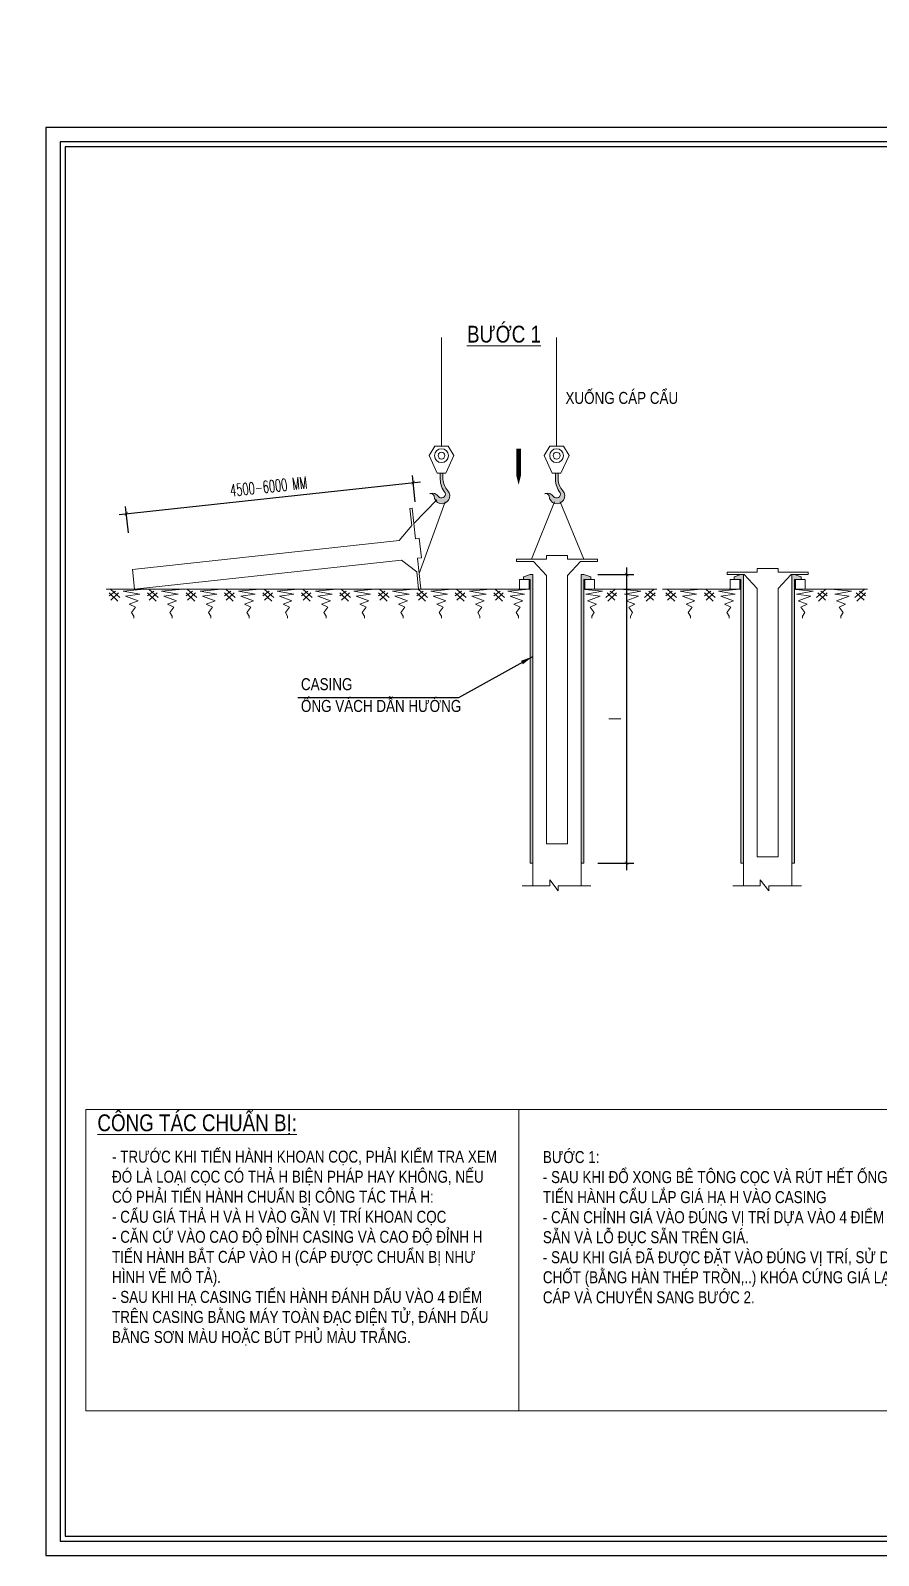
# Model space of a CAD drawing. Header units: millimetres. Extents: x -376071 to 28028791, y -269234 to 29325.
# Drawn here: x 432598 to 450234, y -148882 to -117163 of the extents above; entities that cross this region are included whole.
import ezdxf
from ezdxf.enums import TextEntityAlignment as Align

# ---------------------------------------------------------------- set-up
doc = ezdxf.new("R2010")
doc.units = ezdxf.units.MM
doc.header["$LTSCALE"] = 100
doc.set_wipeout_variables(frame=1)
doc.linetypes.add('CONTINOUS', pattern=[0])
for name, color, linetype in [('01. TEXT NOI DUNG', 7, 'Continuous'), ('01. TEXT TIEU DE', 7, 'Continuous'), ('03. HATCH 03', 5, 'Continuous')]:
    doc.layers.add(name, color=color, linetype=linetype)
for name, color, linetype, lineweight in [('02. leader', 8, 'CONTINOUS', 5), ('02. NET BAO', 7, 'CONTINOUS', 13), ('02. Net dam', 7, 'CONTINOUS', 13), ('02. Net dim', 8, 'CONTINOUS', 0), ('02. NET KHUNG', 7, 'CONTINOUS', 9), ('02. net manh', 8, 'CONTINOUS', 0), ('0_TEXT', 7, 'Continuous', 15)]:
    doc.layers.add(name, color=color, linetype=linetype, lineweight=lineweight)
doc.styles.add('Arial 0.8', font='arial_0.ttf', dxfattribs={"width": 0.8, "height": 250})
doc.styles.add('DIM', font='vnsimli.shx', dxfattribs={"width": 0.6})
doc.dimstyles.new('1-100', dxfattribs={"dimscale": 100, "dimtxt": 2.5, "dimasz": 0.75, "dimexe": 1.5, "dimexo": 0.5, "dimgap": 1.2, "dimtad": 1, "dimtoh": 1, "dimdec": 0, "dimzin": 0, "dimdsep": 46, "dimtxsty": 'DIM', "dimblk": 'ARCHTICK', "dimcen": 0.09, "dimdle": 1.5, "dimclrd": 8, "dimclre": 8, "dimclrt": 7, "dimadec": 0, "dimazin": 0, "dimtfac": 1, "dimtdec": 0, "dimtix": 1, "dimtofl": 0, "dimtmove": 0, "dimatfit": 3, "dimfxl": 6, "dimfxlon": 1, "dimtolj": 1, "dimtzin": 0, "dimarcsym": 0})
doc.dimstyles.new('KT1', dxfattribs={"dimtxt": 250, "dimasz": 1000, "dimexe": 100, "dimexo": 100, "dimgap": 50, "dimtad": 1, "dimdec": 0, "dimzin": 2, "dimdsep": 46, "dimtxsty": 'Standard', "dimblk2": 'OBLIQUE', "dimcen": 0.09, "dimdle": 100, "dimclrt": 2, "dimadec": 0, "dimazin": 0, "dimtfac": 1, "dimtdec": 0, "dimtofl": 0, "dimtmove": 0, "dimatfit": 3, "dimfxl": 1, "dimtolj": 1, "dimtzin": 2, "dimarcsym": 0})

# ---------------------------------------------------------------- blocks, each defined once
blk = doc.blocks.new('_ArchTick')
at = {"color": 0, "linetype": 'ByBlock', "const_width": 0.15}
blk.add_lwpolyline([(-0.5, -0.5), (0.5, 0.5)], dxfattribs=at)
blk = doc.blocks.new('*D192')
at = {"layer": '02. Net dim', "color": 8, "lineweight": -2, "transparency": 16777216}
for p, q in [((444996, -128329), (444996, -134629)), ((444396, -128479), (445146, -128479)), ((444396, -134479), (445146, -134479))]:
    blk.add_line(p, q, dxfattribs=at)
at = {"layer": 'Defpoints', "color": 0, "lineweight": 0, "transparency": 16777216}
for p in [(444108, -128479), (444108, -134479), (444996, -134479)]:
    blk.add_point(p, dxfattribs=at)
at = {"layer": '02. Net dim', "color": 8, "lineweight": -2, "transparency": 16777216, "xscale": 75, "yscale": 75, "zscale": 75}
for p, rotation in [((444996, -128479), 90), ((444996, -134479), 270)]:
    blk.add_blockref('_ArchTick', p, dxfattribs=dict(at, rotation=rotation))
at = {"layer": '02. Net dim', "color": 7, "lineweight": 0, "transparency": 16777216, "insert": (444751, -131479), "char_height": 250, "attachment_point": 5, "rotation": 90, "style": 'DIM'}
blk.add_mtext('\\A1;l', dxfattribs=at)
blk = doc.blocks.new('*U190')
at = {"layer": '02. net manh'}
for p, q in [((-198, 264), (-329, 166)), ((-132, 232), (-296, 75)), ((329, 296), (-37, 262)), ((-37, 262), (309, 199)), ((309, 199), (12, 158)), ((12, 158), (274, 61)), ((274, 61), (88, -8)), ((88, -8), (219, -70)), ((219, -70), (136, -180)), ((136, -180), (184, -256)), ((184, -256), (184, -297))]:
    blk.add_line(p, q, dxfattribs=at)
for points in [[(-148, 59), (-329, 232)], [(-107, 133), (-296, 297)]]:
    blk.add_lwpolyline(points, dxfattribs=at)
blk = doc.blocks.new('*U191')
at = {"color": 0, "linetype": 'ByBlock', "lineweight": -2, "transparency": 16777216}
for p in [(-8000, 0), (-7200, 0), (-6400, 0), (-5600, 0), (-4800, 0), (-4000, 0), (-3200, 0), (-2400, 0), (-1600, 0), (-800, 0), (0, 0)]:
    blk.add_blockref('*U190', p, dxfattribs=at)
blk = doc.blocks.new('*U188')
at = {"layer": '02. net manh'}
for p, q in [((-198, 264), (-329, 166)), ((-132, 232), (-296, 75)), ((329, 296), (-37, 262)), ((-37, 262), (309, 199)), ((309, 199), (12, 158)), ((12, 158), (274, 61)), ((274, 61), (88, -8)), ((88, -8), (219, -70)), ((219, -70), (136, -180)), ((136, -180), (184, -256)), ((184, -256), (184, -297))]:
    blk.add_line(p, q, dxfattribs=at)
for points in [[(-148, 59), (-329, 232)], [(-107, 133), (-296, 297)]]:
    blk.add_lwpolyline(points, dxfattribs=at)
blk = doc.blocks.new('*U189')
at = {"color": 0, "linetype": 'ByBlock', "lineweight": -2, "transparency": 16777216}
for p in [(-800, 0), (0, 0)]:
    blk.add_blockref('*U188', p, dxfattribs=at)
blk = doc.blocks.new('MC ong vach')
at = {"lineweight": 0}
h = blk.add_hatch(color=5, dxfattribs=at)
h.dxf.hatch_style = 1
h.paths.add_polyline_path([(232110, -140764), (232050, -140764), (232050, -134864), (231990, -134864), (232050, -134764), (232110, -134764)])
h.paths.add_polyline_path([(231990, -134864), (232050, -134764), (231910, -134814), (231910, -134864)])
h = blk.add_hatch(color=5, dxfattribs=at)
h.dxf.hatch_style = 1
h.paths.add_polyline_path([(233110, -140764), (233170, -140764), (233170, -134864), (233230, -134864), (233170, -134764), (233110, -134764)])
h.paths.add_polyline_path([(233230, -134864), (233170, -134764), (233310, -134814), (233310, -134864)])
at = {"lineweight": 0, "elevation": -529}
for points in [[(232030, -135064), (231830, -135064), (231830, -134864), (232030, -134864)], [(233190, -135064), (233390, -135064), (233390, -134864), (233190, -134864)]]:
    blk.add_lwpolyline(points, close=True, dxfattribs=at)
at = {"layer": '02. net manh', "lineweight": 0, "elevation": -529}
for points in [[(232050, -134864), (232050, -134864), (232050, -140764), (232110, -140764), (232110, -134764), (232050, -134764), (231910, -134814), (231910, -134864)], [(233170, -134864), (233170, -134864), (233170, -140764), (233110, -140764), (233110, -134764), (233170, -134764), (233310, -134814), (233310, -134864)]]:
    blk.add_lwpolyline(points, close=True, dxfattribs=at)
blk = doc.blocks.new('_OBLIQUE')
at = {"color": 0, "linetype": 'ByBlock'}
blk.add_line((-0.5, -0.5), (0.5, 0.5), dxfattribs=at)
blk = doc.blocks.new('*U230')
at = {"layer": '02. net manh'}
h = blk.add_hatch(dxfattribs=at)
h.set_pattern_fill('ANSI37', color=256, scale=1.08, style=0)
h.set_pattern_definition([(45, (-18991.5059, -39118.45465), (-0.09545941546, 0.09545941546), []), (135, (-18991.5059, -39118.45465), (-0.09545941546, -0.09545941546), [])])
h.paths.add_polyline_path([(116, -3421, 0.413975), (130, -3192, -0.167509), (30, -2953), (30, -2823), (1, -2823), (-25, -2823), (-25, -2953, 0.166919), (78, -3236, -0.37486), (31, -3335)])
h.paths.add_polyline_path([(31, -3335, -0.325623), (-65, -3314, 0.383868), (-244, -3251, -0.345642), (-154, -3299, 0.646507), (116, -3421)])
at = {"lineweight": 0}
blk.add_line((0, 0), (0, -2263), dxfattribs=at)
at = {"layer": '02. NET BAO'}
for centre, radius, start, end in [((438, -2945), 464, 181.0451, 218.9506), ((426, -2927), 397, 183.8282, 221.6445), ((-189, -3382), 142, 28.7217, 112.7224), ((-229, -3333), 82.6, 23.8169, 100.0862), ((9, -3299), 162, 180, 42.0247), ((-3, -3259), 83.1, 221.3405, 15.6823)]:
    blk.add_arc(centre, radius, start, end, dxfattribs=at)
at = {"lineweight": 0}
blk.add_wipeout([(-258, -2458), (-141, -2263), (141, -2263), (258, -2458), (89, -2823), (-89, -2823)], dxfattribs=at)
for p, q in [((-141, -2263), (-258, -2458)), ((-258, -2458), (-89, -2823)), ((-141, -2263), (0, -2263)), ((141, -2263), (0, -2263)), ((258, -2458), (89, -2823)), ((141, -2263), (258, -2458)), ((-89, -2823), (0, -2823)), ((89, -2823), (0, -2823))]:
    blk.add_line(p, q, dxfattribs=at)
at = {"layer": '02. NET BAO'}
for p, q in [((-25, -2953), (-25, -2823)), ((30, -2953), (30, -2823))]:
    blk.add_line(p, q, dxfattribs=at)
at = {"layer": '02. net manh'}
for radius in [144, 70.9]:
    blk.add_circle((0, -2461), radius, dxfattribs=at)
blk = doc.blocks.new('*D194')
at = {"layer": '02. Net dam', "color": 8, "lineweight": -2, "transparency": 16777216}
for p, q in [((434443, -127230), (440706, -126550)), ((440600, -126966), (440541, -126417)), ((434635, -127614), (434576, -127065))]:
    blk.add_line(p, q, dxfattribs=at)
at = {"layer": 'Defpoints', "color": 0, "lineweight": 0, "transparency": 16777216}
for p in [(440557, -126566), (440727, -128131, -1586), (434762, -128779, -1586)]:
    blk.add_point(p, dxfattribs=at)
at = {"layer": '02. Net dam', "color": 8, "lineweight": -2, "transparency": 16777216, "xscale": 75, "yscale": 75, "zscale": 75}
for p, rotation in [((440557, -126566), 6.200948661641087), ((434592, -127214), 186.2009486616411)]:
    blk.add_blockref('_ArchTick', p, dxfattribs=dict(at, rotation=rotation))
at = {"layer": '02. Net dam', "color": 7, "lineweight": 0, "transparency": 16777216, "insert": (437548, -126647), "char_height": 250, "attachment_point": 5, "rotation": 6.2009, "style": 'DIM'}
blk.add_mtext('\\A1;4500-6000 MM', dxfattribs=at)
blk = doc.blocks.new('*U197')
at = {"layer": '02. net manh'}
for p, q in [((-198, 264), (-329, 166)), ((-132, 232), (-296, 75)), ((329, 296), (-37, 262)), ((-37, 262), (309, 199)), ((309, 199), (12, 158)), ((12, 158), (274, 61)), ((274, 61), (88, -8)), ((88, -8), (219, -70)), ((219, -70), (136, -180)), ((136, -180), (184, -256)), ((184, -256), (184, -297))]:
    blk.add_line(p, q, dxfattribs=at)
for points in [[(-148, 59), (-329, 232)], [(-107, 133), (-296, 297)]]:
    blk.add_lwpolyline(points, dxfattribs=at)
blk = doc.blocks.new('*U198')
at = {"color": 0, "linetype": 'ByBlock', "lineweight": -2, "transparency": 16777216}
for p in [(-800, 0), (0, 0)]:
    blk.add_blockref('*U197', p, dxfattribs=at)
blk = doc.blocks.new('*U195')
at = {"layer": '02. net manh'}
for p, q in [((-198, 264), (-329, 166)), ((-132, 232), (-296, 75)), ((329, 296), (-37, 262)), ((-37, 262), (309, 199)), ((309, 199), (12, 158)), ((12, 158), (274, 61)), ((274, 61), (88, -8)), ((88, -8), (219, -70)), ((219, -70), (136, -180)), ((136, -180), (184, -256)), ((184, -256), (184, -297))]:
    blk.add_line(p, q, dxfattribs=at)
for points in [[(-148, 59), (-329, 232)], [(-107, 133), (-296, 297)]]:
    blk.add_lwpolyline(points, dxfattribs=at)
blk = doc.blocks.new('*U196')
at = {"color": 0, "linetype": 'ByBlock', "lineweight": -2, "transparency": 16777216}
for p in [(-800, 0), (0, 0)]:
    blk.add_blockref('*U195', p, dxfattribs=at)
blk = doc.blocks.new('lo go hb')
at = {"linetype": 'ByBlock', "true_color": 0x047bfb}
h = blk.add_hatch(color=150, dxfattribs=at)
h.paths.add_polyline_path([(-524, 1333), (-820, 1038), (-229, 979)])
h.paths.add_polyline_path([(-229, 1629, -0.414208), (-524, 1333), (-229, 979)])
h.paths.add_polyline_path([(-229, 979), (-820, 1038), (-820, 329), (-229, 329)])
for points in [[(576, 359, -2.79063), (665, 251), (665, -174, -0.125559), (1049, -261, 1.726912), (-32, 359), (-32, -969, 2.465752), (665, -251), (665, -861, -2.79063), (576, -969)], [(-104, 249), (-943, 249, 2.465942), (-225, -448), (-835, -448, -2.792193), (-943, -359), (-104, -359)]]:
    blk.add_hatch(color=150, dxfattribs=at).paths.add_polyline_path(points)
at = {"color": 142}
blk.add_circle((1831, 979), 369, dxfattribs=at)
at = {"color": 142, "insert": (1698, 1197), "char_height": 416.19, "width": 1169.98, "attachment_point": 1}
blk.add_mtext('{\\fVNI-Helve|b0|i0|c0|p2;R}', dxfattribs=at)
blk = doc.blocks.new('Khung A3 COR3')
h = blk.add_hatch(color=256)
h.set_gradient(color1=(63, 127, 63), one_color=1, tint=1, name='INVCYLINDER')
h.paths.add_polyline_path([(366, 281), (416, 281), (416, 280), (366, 280)])
h = blk.add_hatch(color=256)
h.set_gradient(color1=(63, 127, 63), one_color=1, tint=1, name='INVCYLINDER')
h.paths.add_polyline_path([(366, 264), (416, 264), (416, 263), (366, 263)])
h = blk.add_hatch(color=256)
h.set_gradient(color1=(63, 127, 63), one_color=1, tint=1, name='INVCYLINDER')
h.paths.add_polyline_path([(366, 226), (416, 226), (416, 225), (366, 225)])
at = {"lineweight": 0, "true_color": 0xa40101}
h = blk.add_hatch(color=14, dxfattribs=at)
h.paths.add_polyline_path([(391, 219.79), (384.49, 213.28), (397.51, 213.28)])
h.paths.add_polyline_path([(387.59, 215.45), (391, 218.86), (394.41, 215.45)], flags=16)
h.paths.add_polyline_path([(388.57, 215.98), (391, 218.41), (393.43, 215.98)], flags=0)
for points in [[(394.73, 218.86), (394.52, 218.86), (394.52, 218.12, -0.0511), (393.77, 218.23, -0.180921), (392.94, 218.86), (392.71, 218.86, 0.200901), (393.72, 218.03, 0.056436), (394.6, 217.92), (394.73, 217.92)], [(396.11, 218.86), (395.17, 218.86, 0.414214), (394.84, 218.53), (394.84, 218.24, 0.414214), (395.17, 217.92), (396.11, 217.92), (396.11, 218.12), (395.17, 218.12, -0.414214), (395.05, 218.24), (395.05, 218.53, -0.414214), (395.17, 218.66), (396.11, 218.66)], [(396.85, 217.92), (396.89, 217.92, 0.401402), (397.34, 218.39), (396.87, 218.39), (396.87, 218.29), (397.24, 218.29, -4.537693), (397.18, 218.6), (397.29, 218.6, 1.731982)], [(397.82, 218.86), (397.45, 218.86), (397.45, 217.92), (397.55, 217.92), (397.55, 218.76), (397.82, 218.76, -1), (397.82, 218.37), (397.63, 218.37), (397.99, 217.92), (398.11, 217.92), (397.82, 218.28, 1)], [(399.37, 218.86), (399.27, 218.86), (399.27, 218.25, 1), (399.94, 218.25), (399.94, 218.86), (399.84, 218.86), (399.84, 218.25, -1), (399.37, 218.25)], [(397.3, 213.04), (384.7, 213.04), (385.02, 212.72), (396.98, 212.72)], [(388.5, 212.4), (388.07, 212.4), (388.07, 210.65), (387.71, 210.65), (385.96, 212.4), (385.34, 212.4), (387.53, 210.22), (388.5, 210.22)], [(390.89, 212.4), (390.46, 212.4), (390.46, 210.65), (389.37, 212.4), (388.72, 212.4), (388.72, 210.22), (389.15, 210.22), (389.15, 211.97), (390.25, 210.22), (390.89, 210.22)], [(393.29, 212.4), (391.11, 212.4), (391.11, 210.22), (393.29, 210.22), (393.29, 211.07), (392.86, 211.07), (392.86, 210.65), (391.54, 210.65), (391.54, 211.95), (392.86, 211.95), (392.86, 211.53), (393.29, 211.53)], [(396.66, 212.4), (393.51, 212.4), (393.51, 210.22), (394.47, 210.22), (395.33, 211.07), (394.71, 211.07), (394.29, 210.65), (393.94, 210.65), (393.94, 211.95), (395.59, 211.95), (395.17, 211.53), (395.78, 211.53)]]:
    blk.add_hatch(color=14, dxfattribs=at).paths.add_polyline_path(points)
h = blk.add_hatch(color=14, dxfattribs=at)
h.paths.add_polyline_path([(398.22, 218.39, 1), (399.16, 218.39, 1)])
h.paths.add_polyline_path([(399.07, 218.39, -1), (398.32, 218.39, -1)], flags=16)
h = blk.add_hatch(color=14, dxfattribs=at)
h.paths.add_polyline_path([(400.42, 218.86), (400.05, 218.86), (400.05, 217.92), (400.14, 217.92), (400.14, 218.28), (400.42, 218.28, 1)])
h.paths.add_polyline_path([(400.14, 218.76), (400.42, 218.76, -1), (400.42, 218.37), (400.14, 218.37)], flags=16)
h = blk.add_hatch(color=14, dxfattribs=at)
h.paths.add_polyline_path([(394.15, 209.9), (387.85, 209.9), (391, 206.76)])
h.paths.add_polyline_path([(391.47, 208.29, -1), (390.53, 208.29, -1)], flags=16)
h = blk.add_hatch(color=256)
h.set_gradient(color1=(63, 127, 63), one_color=1, tint=1, name='INVCYLINDER')
h.paths.add_polyline_path([(366, 188), (416, 188), (416, 187), (366, 187)])
h = blk.add_hatch(color=256)
h.set_gradient(color1=(63, 127, 63), one_color=1, tint=1, name='INVCYLINDER')
h.paths.add_polyline_path([(366, 150), (416, 150), (416, 149), (366, 149)])
h = blk.add_hatch(color=256)
h.set_gradient(color1=(63, 127, 63), one_color=1, tint=1, name='INVCYLINDER')
h.paths.add_polyline_path([(366, 150), (416, 150), (416, 149), (366, 149)])
h = blk.add_hatch(color=256)
h.set_gradient(color1=(63, 127, 63), one_color=1, tint=1, name='INVCYLINDER')
h.paths.add_polyline_path([(366, 138), (416, 138), (416, 137), (366, 137)])
h = blk.add_hatch(color=256)
h.set_gradient(color1=(63, 127, 63), one_color=1, tint=1, name='INVCYLINDER')
h.paths.add_polyline_path([(366, 138), (416, 138), (416, 137), (366, 137)])
h = blk.add_hatch(color=256)
h.set_gradient(color1=(63, 127, 63), one_color=1, tint=1, name='INVCYLINDER')
h.paths.add_polyline_path([(366, 126), (416, 126), (416, 125), (366, 125)])
h = blk.add_hatch(color=256)
h.set_gradient(color1=(63, 127, 63), one_color=1, tint=1, name='INVCYLINDER')
h.paths.add_polyline_path([(366, 126), (416, 126), (416, 125), (366, 125)])
h = blk.add_hatch(color=256)
h.set_gradient(color1=(63, 127, 63), one_color=1, tint=1, name='INVCYLINDER')
h.paths.add_polyline_path([(366, 114), (416, 114), (416, 113), (366, 113)])
h = blk.add_hatch(color=256)
h.set_gradient(color1=(63, 127, 63), one_color=1, tint=1, name='INVCYLINDER')
h.paths.add_polyline_path([(366, 114), (416, 114), (416, 113), (366, 113)])
h = blk.add_hatch(color=256)
h.set_gradient(color1=(63, 127, 63), one_color=1, tint=1, name='INVCYLINDER')
h.paths.add_polyline_path([(366, 92), (416, 92), (416, 91), (366, 91)])
h = blk.add_hatch(color=256)
h.set_gradient(color1=(63, 127, 63), one_color=1, tint=1, name='INVCYLINDER')
h.paths.add_polyline_path([(366, 92), (416, 92), (416, 91), (366, 91)])
h = blk.add_hatch(color=256)
h.set_gradient(color1=(63, 127, 63), one_color=1, tint=1, name='INVCYLINDER')
h.paths.add_polyline_path([(366, 70), (416, 70), (416, 69), (366, 69)])
h = blk.add_hatch(color=256)
h.set_gradient(color1=(63, 127, 63), one_color=1, tint=1, name='INVCYLINDER')
h.paths.add_polyline_path([(366, 70), (416, 70), (416, 69), (366, 69)])
h = blk.add_hatch(color=256)
h.set_gradient(color1=(63, 127, 63), one_color=1, tint=1, name='INVCYLINDER')
h.paths.add_polyline_path([(366, 48), (416, 48), (416, 47), (366, 47)])
h = blk.add_hatch(color=256)
h.set_gradient(color1=(63, 127, 63), one_color=1, tint=1, name='INVCYLINDER')
h.paths.add_polyline_path([(366, 48), (416, 48), (416, 47), (366, 47)])
h = blk.add_hatch(color=256)
h.set_gradient(color1=(63, 127, 63), one_color=1, tint=1, name='INVCYLINDER')
h.paths.add_polyline_path([(366, 26), (416, 26), (416, 25), (366, 25)])
h = blk.add_hatch(color=256)
h.set_gradient(color1=(63, 127, 63), one_color=1, tint=1, name='INVCYLINDER')
h.paths.add_polyline_path([(366, 26), (416, 26), (416, 25), (366, 25)])
h = blk.add_hatch(color=256)
h.set_gradient(color1=(63, 127, 63), one_color=1, tint=1, name='INVCYLINDER')
h.paths.add_polyline_path([(366, 15), (416, 15), (416, 14), (366, 14)])
h = blk.add_hatch(color=256)
h.set_gradient(color1=(63, 127, 63), one_color=1, tint=1, name='INVCYLINDER')
h.paths.add_polyline_path([(366, 15), (416, 15), (416, 14), (366, 14)])
at = {"color": 12, "lineweight": 0}
for p, q in [((391, 219.79), (384.49, 213.28)), ((397.51, 213.28), (391, 219.79)), ((387.59, 215.45), (391, 218.86)), ((388.57, 215.98), (391, 218.41)), ((393.43, 215.98), (388.57, 215.98)), ((391, 218.86), (394.41, 215.45)), ((391, 218.41), (393.43, 215.98)), ((392.94, 218.86), (392.71, 218.86)), ((394.73, 218.86), (394.52, 218.86)), ((394.52, 218.86), (394.52, 218.12)), ((394.6, 217.92), (394.73, 217.92)), ((394.73, 217.92), (394.73, 218.86)), ((394.84, 218.53), (394.84, 218.24)), ((395.05, 218.24), (395.05, 218.53)), ((396.11, 218.86), (395.17, 218.86)), ((395.17, 218.66), (396.11, 218.66)), ((396.11, 218.12), (395.17, 218.12)), ((395.17, 217.92), (396.11, 217.92)), ((396.11, 218.66), (396.11, 218.86)), ((396.11, 217.92), (396.11, 218.12)), ((396.85, 217.92), (396.89, 217.92)), ((397.34, 218.39), (396.87, 218.39)), ((396.87, 218.39), (396.87, 218.29)), ((396.87, 218.29), (397.24, 218.29)), ((397.18, 218.6), (397.29, 218.6)), ((397.82, 218.86), (397.45, 218.86)), ((397.45, 218.86), (397.45, 217.92)), ((397.45, 217.92), (397.55, 217.92)), ((397.55, 217.92), (397.55, 218.76)), ((397.55, 218.76), (397.82, 218.76)), ((397.82, 218.37), (397.63, 218.37)), ((397.63, 218.37), (397.99, 217.92)), ((398.11, 217.92), (397.82, 218.28)), ((397.99, 217.92), (398.11, 217.92)), ((399.37, 218.86), (399.27, 218.86)), ((399.27, 218.86), (399.27, 218.25)), ((399.37, 218.25), (399.37, 218.86)), ((399.94, 218.86), (399.84, 218.86)), ((399.84, 218.86), (399.84, 218.25)), ((399.94, 218.25), (399.94, 218.86)), ((400.42, 218.86), (400.05, 218.86)), ((400.05, 218.86), (400.05, 217.92)), ((400.05, 217.92), (400.14, 217.92)), ((400.14, 218.76), (400.42, 218.76)), ((400.14, 218.37), (400.14, 218.76)), ((400.42, 218.37), (400.14, 218.37)), ((400.14, 217.92), (400.14, 218.28)), ((400.14, 218.28), (400.42, 218.28)), ((384.49, 213.28), (397.51, 213.28)), ((397.3, 213.04), (384.7, 213.04)), ((384.7, 213.04), (385.02, 212.72)), ((385.02, 212.72), (396.98, 212.72)), ((394.41, 215.45), (387.59, 215.45)), ((396.98, 212.72), (397.3, 213.04)), ((385.96, 212.4), (385.34, 212.4)), ((385.34, 212.4), (387.53, 210.22)), ((387.71, 210.65), (385.96, 212.4)), ((387.53, 210.22), (388.5, 210.22)), ((388.07, 210.65), (387.71, 210.65)), ((388.5, 212.4), (388.07, 212.4)), ((388.07, 212.4), (388.07, 210.65)), ((388.5, 210.22), (388.5, 212.4)), ((389.37, 212.4), (388.72, 212.4)), ((388.72, 212.4), (388.72, 210.22)), ((388.72, 210.22), (389.15, 210.22)), ((389.15, 210.22), (389.15, 211.97)), ((389.15, 211.97), (390.25, 210.22)), ((390.46, 210.65), (389.37, 212.4)), ((390.25, 210.22), (390.89, 210.22)), ((390.89, 212.4), (390.46, 212.4)), ((390.46, 212.4), (390.46, 210.65)), ((390.89, 210.22), (390.89, 212.4)), ((393.29, 212.4), (391.11, 212.4)), ((391.11, 212.4), (391.11, 210.22)), ((391.11, 210.22), (393.29, 210.22)), ((391.54, 210.65), (391.54, 211.95)), ((391.54, 211.95), (392.86, 211.95)), ((392.86, 210.65), (391.54, 210.65)), ((392.86, 211.95), (392.86, 211.53)), ((392.86, 211.53), (393.29, 211.53)), ((393.29, 211.07), (392.86, 211.07)), ((392.86, 211.07), (392.86, 210.65)), ((393.29, 211.53), (393.29, 212.4)), ((393.29, 210.22), (393.29, 211.07)), ((396.66, 212.4), (393.51, 212.4)), ((393.51, 212.4), (393.51, 210.22)), ((393.51, 210.22), (394.47, 210.22)), ((393.94, 210.65), (393.94, 211.95)), ((393.94, 211.95), (395.59, 211.95)), ((394.29, 210.65), (393.94, 210.65)), ((394.71, 211.07), (394.29, 210.65)), ((394.47, 210.22), (395.33, 211.07)), ((395.33, 211.07), (394.71, 211.07)), ((395.59, 211.95), (395.17, 211.53)), ((395.17, 211.53), (395.78, 211.53)), ((395.78, 211.53), (396.66, 212.4))]:
    blk.add_line(p, q, dxfattribs=at)
at = {"ltscale": 2000}
for points in [[(420, 0), (420, 297), (0, 297), (0, 0)], [(417, 3), (417, 294), (3, 294), (3, 3)], [(365, 4), (365, 293), (4, 293), (4, 4)], [(416, 293), (366, 293), (366, 4), (416, 4)]]:
    blk.add_lwpolyline(points, close=True, dxfattribs=at)
at = {"color": 7, "flags": 128}
for points in [[(366, 281), (416, 281), (416, 280), (366, 280), (366, 281)], [(366, 264), (416, 264), (416, 263), (366, 263), (366, 264)], [(366, 226), (416, 226), (416, 225), (366, 225), (366, 226)], [(366, 188), (416, 188), (416, 187), (366, 187), (366, 188)], [(366, 150), (416, 150), (416, 149), (366, 149), (366, 150)], [(366, 150), (416, 150), (416, 149), (366, 149), (366, 150)], [(366, 138), (416, 138), (416, 137), (366, 137), (366, 138)], [(366, 138), (416, 138), (416, 137), (366, 137), (366, 138)], [(366, 126), (416, 126), (416, 125), (366, 125), (366, 126)], [(366, 126), (416, 126), (416, 125), (366, 125), (366, 126)], [(366, 114), (416, 114), (416, 113), (366, 113), (366, 114)], [(366, 114), (416, 114), (416, 113), (366, 113), (366, 114)], [(366, 92), (416, 92), (416, 91), (366, 91), (366, 92)], [(366, 92), (416, 92), (416, 91), (366, 91), (366, 92)], [(366, 70), (416, 70), (416, 69), (366, 69), (366, 70)], [(366, 70), (416, 70), (416, 69), (366, 69), (366, 70)], [(366, 48), (416, 48), (416, 47), (366, 47), (366, 48)], [(366, 48), (416, 48), (416, 47), (366, 47), (366, 48)], [(366, 26), (416, 26), (416, 25), (366, 25), (366, 26)], [(366, 26), (416, 26), (416, 25), (366, 25), (366, 26)], [(366, 15), (416, 15), (416, 14), (366, 14), (366, 15)], [(366, 15), (416, 15), (416, 14), (366, 14), (366, 15)]]:
    blk.add_lwpolyline(points, dxfattribs=at)
at = {"color": 7, "lineweight": 15, "flags": 128}
for points in [[(366, 276), (416, 276)], [(371, 276), (371, 264)], [(381, 276), (381, 264)], [(366, 272), (416, 272)], [(366, 268), (416, 268)]]:
    blk.add_lwpolyline(points, dxfattribs=at)
at = {"color": 12, "lineweight": 0}
blk.add_lwpolyline([(387.85, 209.9), (394.15, 209.9), (391, 206.76)], close=True, dxfattribs=at)
blk.add_circle((391, 208.29), 0.465, dxfattribs=at)
for centre, radius, start, end in [((394.2, 219.65), 1.69, 208.0594, 253.4977), ((394.2, 219.65), 1.49, 212.3021, 253.3223), ((394.66, 221.85), 3.94, 256.1245, 269.045), ((394.66, 221.85), 3.73, 256.1971, 267.8982), ((395.17, 218.53), 0.326, 90, 180), ((395.17, 218.24), 0.326, 180, 270), ((395.17, 218.53), 0.123, 90, 180), ((395.17, 218.24), 0.123, 180, 270), ((396.87, 218.39), 0.47, 27.4864, 267.4825), ((396.87, 218.39), 0.376, 35.2344, 345.5225), ((396.87, 218.39), 0.47, 272.5175, 0), ((397.82, 218.57), 0.29, 270, 90), ((397.82, 218.57), 0.196, 270, 90), ((398.69, 218.39), 0.47, 0, 180), ((398.69, 218.39), 0.47, 180, 0), ((398.69, 218.39), 0.376, 0, 180), ((398.69, 218.39), 0.376, 180, 0), ((399.6, 218.25), 0.333, 180, 0), ((399.6, 218.25), 0.239, 180, 0), ((400.42, 218.57), 0.29, 270, 90), ((400.42, 218.57), 0.196, 270, 90)]:
    blk.add_arc(centre, radius, start, end, dxfattribs=at)
at = {"color": 7, "lineweight": 0, "xscale": 0.003336270388982869, "yscale": 0.003336270388982869, "zscale": 0.003336270388982869}
blk.add_blockref('lo go hb', (391.05, 175.92), dxfattribs=at)
at = {"style": 'Arial 0.8', "width": 0.8}
blk.add_attdef('TENBANVE_001', (387.9, 33.5), '', height=2.5, dxfattribs=at)
blk.add_attdef('SOHIEU', text='', height=2.5, dxfattribs=at).set_placement((391, 7.25), align=Align.MIDDLE_CENTER)
at = {"layer": '03. HATCH 03', "color": 7, "lineweight": 15, "char_height": 1.75, "attachment_point": 1, "style": 'Arial 0.8'}
for s, insert, width in [('CHỦ ĐẦU TƯ', (368, 261.76), 14.872), ('ĐƠN VỊ TƯ VẤN', (368, 223.76), 18.2895), ('NHÀ THẦU THI CÔNG', (368, 185.76), 24.3084), ('QUẢN LÝ KỸ THUẬT', (368, 147.76), 23.1325), ('LẬP BIỆN PHÁP', (368, 135.76), 23.1325), ('TRIỂN KHAI', (368, 123.76), 23.1325), ('\\pt15.75;TÊN DỰ ÁN', (368, 111.76), 23.1325), ('\\pt15.75;CÔNG TRÌNH', (368, 89.76), 23.1325), ('\\pt15.75;GÓI THẦU', (368, 67.76), 23.1325), ('\\pt15.75;TÊN BẢN VẼ', (368, 45.76), 23.1325), ('\\pt15.75;NGÀY HOÀN THÀNH', (368, 23.76), 23.1325), ('\\pt15.75;SỐ HIỆU BẢN VẼ', (368, 12.76), 23.1325)]:
    blk.add_mtext(s, dxfattribs=dict(at, insert=insert, width=width))
at = {"layer": '0_TEXT', "color": 7, "lineweight": 15, "attachment_point": 5, "style": 'Arial 0.8'}
for s, insert, char_height, width in [('HỒ SƠ BIỆN PHÁP THI CÔNG \\PDỰ THẦU ', (391, 287), 2.5, 50), ('HIỆU CHỈNH', (391, 278), 2, 50), ('CÔNG TY CP ĐẦU TƯ PHÁT TRIỂN VÀ XÂY DỰNG THÀNH ĐÔ', (391, 239), 2.5, 50), ('Số 36 Hoàng Cầu, Chợ Dừa, Đống Đa, Hà Nội\\PTel: (04) 371 88555^I- Fax: (04) 371 88686', (391, 230), 1.75, 50), ('TỔNG CÔNG TY TƯ VẤN XÂY DỰNG VIỆT NAM-CTCP', (391, 201), 2.5, 50), ('243A, Đê La Thành, Đống Đa, Hà Nội\\PTel: (04) 37667470 ^IFax: (04) 37667464', (391, 192), 1.75, 50), ('CÔNG TY CỔ PHẦN TẬP ĐOÀN \\PXÂY DỰNG HÒA BÌNH', (391, 163), 2.5, 50), ('\\pt40.25;235 Võ Thị Sáu, Quận 3, TP.Hồ Chí Minh \\PTel: 08.9325030 | Fax: 08.9325221', (391, 154), 1.75, 50), ('^ILÊ PHƯỚC ĐỨC', (391, 141.75), 2.5, 50), ('^INGUYỄN VIẾT DŨNG', (391, 129.75), 2.5, 50), ('^INGUYỄN VIẾT DŨNG', (391, 117.75), 2.5, 50), ('KHU NGHỈ DƯỠNG VÀ \\PNHÀ Ở CAO CẤP THE EMPIRE', (391, 102.75), 2.5, 50), ('Trường Sa, Q. Ngũ Hành Sơn, TP. Đà Nẵng', (391, 94.5), 1.75, 50), ('TÒA NHÀ CĂN HỘ KHÁCH SẠN \\PCỔ CÒ 3', (391, 78.75), 2.5, 50), ('THI CÔNG BÊ TÔNG CỐT THÉP, XÂY TRÁT, CHỐNG THẤM VÀ SƠN NƯỚC MẶT NGOÀI', (390.75, 56.75), 2.5, 45.5), ('20/11/2017', (391, 18.25), 2.5, 50)]:
    blk.add_mtext(s, dxfattribs=dict(at, insert=insert, char_height=char_height, width=width))

msp = doc.modelspace()

# ---------------------------------------------------------------- linework, layer by layer
at = {"layer": '02. Net dam'}
for p, q in [((434169.9, -128779.5, -528.7), (442987.7, -128779.4, -528.7)), ((444107.7, -128779.4, -528.7), (445625.7, -128779.4, -528.7)), ((445740.7, -128779.4, -528.7), (447368.4, -128779.4, -528.7)), ((448488.4, -128779.4, -528.7), (450006.3, -128779.4, -528.7))]:
    msp.add_line(p, q, dxfattribs=at)
at = {"layer": '02. Net dam', "lineweight": 0}
for p, q in [((443047.7, -134252.7, -528.7), (443047.7, -134951, -528.7)), ((444047.7, -134252.7, -528.7), (444047.7, -134951, -528.7)), ((447428.4, -134252.7, -528.7), (447428.4, -134951, -528.7)), ((448428.4, -134252.7, -528.7), (448428.4, -134951, -528.7))]:
    msp.add_line(p, q, dxfattribs=at)
msp.add_lwpolyline([(442750, -125862, 100, 100, 0), (442750, -126112, 250, 0, 0), (442750, -126612, 0, 0, 0)], format="xyseb", dxfattribs=at)
at = {"layer": '02. Net dam'}
for points, elevation in [([(434717.7, -128373.5), (434761.8, -128779.5), (440310, -128176.7), (440630.4, -128425.4), (440668.9, -128779.4), (440716.4, -128774.3), (440647.5, -128140), (440726.8, -128131.4), (440682.7, -127725.4), (440603.4, -127734), (440534.5, -127099.8), (440486.9, -127104.9), (440525.4, -127459), (440265.9, -127770.7)], -1586.1), ([(443327.7, -134080.4), (443767.7, -134080.4), (443767.7, -128499.5), (444033.8, -128207.9), (444389.9, -128207.9), (444389.9, -128160), (443767.7, -128160), (443767.7, -128080.3), (443327.7, -128080.3), (443327.7, -128160), (442705.6, -128160), (442705.6, -128207.9), (443061.7, -128207.9), (443327.7, -128499.5)], -528.7), ([(447708.4, -134352), (448148.4, -134352), (448148.4, -128771.1), (448414.4, -128479.4), (448770.5, -128479.4), (448770.5, -128431.6), (448148.4, -128431.6), (448148.4, -128351.8), (447708.4, -128351.8), (447708.4, -128431.6), (447086.2, -128431.6), (447086.2, -128479.4), (447442.3, -128479.4), (447708.4, -128771.1)], -528.7)]:
    msp.add_lwpolyline(points, close=True, dxfattribs=dict(at, elevation=elevation))
at = {"layer": '02. NET KHUNG', "elevation": -528.7}
for points in [[(433747.7, -139604.4), (442755.1, -139604.4), (442755.1, -145871.3), (433747.7, -145871.3)], [(442755.1, -139604.4), (468723.4, -139604.4), (468723.4, -145871.3), (442755.1, -145871.3)]]:
    msp.add_lwpolyline(points, close=True, dxfattribs=at)
at = {"layer": '02. net manh', "color": 8, "elevation": -528.7}
for points in [[(442821.9, -134951), (443395.6, -134951), (443395.6, -134825.5), (443572.1, -135059.1), (443572.1, -134951), (444253.7, -134951)], [(447202.6, -134951), (447776.2, -134951), (447776.2, -134825.5), (447952.7, -135059.1), (447952.7, -134951), (448634.3, -134951)]]:
    msp.add_lwpolyline(points, dxfattribs=at)

# ---------------------------------------------------------------- block references
at = {"lineweight": 0}
for name, p in [('MC ong vach', (210938.2, 6284.7)), ('MC ong vach', (215318.8, 6284.7)), ('*U191', (442561.9, -129088.1, -1057.4)), ('*U198', (446942.6, -129088.1, -1057.4))]:
    msp.add_blockref(name, p, dxfattribs=at)
at = {"lineweight": 0, "xscale": -1}
for name, p in [('*U189', (444457, -129088, -1057.4)), ('*U196', (448837.6, -129088, -1057.4))]:
    msp.add_blockref(name, p, dxfattribs=at)
at = {"layer": '02. Net dam', "lineweight": 0}
for p in [(441145.3, -123544.9, -540.3), (443539.2, -123544.9, -540.3)]:
    msp.add_blockref('*U230', p, dxfattribs=at)

# ---------------------------------------------------------------- texts
at = {"lineweight": 0, "char_height": 250, "attachment_point": 1, "style": 'Arial 0.8'}
for s, insert in [('CASING', (438222.3, -130633.8, -1586.1)), ('ỐNG VÁCH DẪN HƯỚNG', (438222.3, -131087, -1586.1))]:
    msp.add_mtext(s, dxfattribs=dict(at, insert=insert))
at = {"layer": '01. TEXT NOI DUNG', "lineweight": 0, "char_height": 250, "attachment_point": 1, "style": 'Arial 0.8'}
for s, insert, width in [('- TRƯỚC KHI TIẾN HÀNH KHOAN CỌC, PHẢI KIỂM TRA XEM ĐÓ LÀ LOẠI CỌC CÓ THẢ H BIỆN PHÁP HAY KHÔNG, NẾU CÓ PHẢI TIẾN HÀNH CHUẨN BỊ CÔNG TÁC THẢ H:\\P- CẨU GIÁ THẢ H VÀ H VÀO GẦN VỊ TRÍ KHOAN CỌC\\P- CĂN CỨ VÀO CAO ĐỘ ĐỈNH CASING VÀ CAO ĐỘ ĐỈNH H TIẾN HÀNH BẮT CÁP VÀO H (CÁP ĐƯỢC CHUẨN BỊ NHƯ HÌNH VẼ MÔ TẢ).\\P- SAU KHI HẠ CASING TIẾN HÀNH ĐÁNH DẤU VÀO 4 ĐIỂM TRÊN CASING BẰNG MÁY TOÀN ĐẠC ĐIỆN TỬ, ĐÁNH DẤU BẰNG SƠN MÀU HOẶC BÚT PHỦ MÀU TRẮNG.', (434293, -140461.2, -1057.4), 8139.844), ('BƯỚC 1:\\P- SAU KHI ĐỔ XONG BÊ TÔNG CỌC VÀ RÚT HẾT ỐNG ĐỔ LÊN, TIẾN HÀNH CẨU LẮP GIÁ HẠ H VÀO CASING\\P- CĂN CHỈNH GIÁ VÀO ĐÚNG VỊ TRÍ DỰA VÀO 4 ĐIỂM ĐÁNH DẤU SẴN VÀ LỖ ĐỤC SẴN TRÊN GIÁ.\\P- SAU KHI GIÁ ĐÃ ĐƯỢC ĐẶT VÀO ĐÚNG VỊ TRÍ, SỬ DỤNG CHỐT (BẰNG HÀN THÉP TRỒN,..) KHÓA CỨNG GIÁ LẠI. THÁO CÁP VÀ CHUYỂN SANG BƯỚC 2.', (443253.8, -140469.2, -528.7), 8620.18)]:
    msp.add_mtext(s, dxfattribs=dict(at, insert=insert, width=width))
at = {"layer": '01. TEXT TIEU DE', "insert": (-105251.1, -119277.8), "char_height": 2100, "width": 28132992.012, "attachment_point": 4, "style": 'Arial 0.8', "bg_fill": 2}
msp.add_mtext('\\A1;{\\LGHI CHÚ }:', dxfattribs=at)
at = {"layer": '01. TEXT TIEU DE', "lineweight": 0, "insert": (436064.2, -139707, -528.7), "char_height": 350, "width": 4192.481, "attachment_point": 2, "style": 'Arial 0.8'}
msp.add_mtext('{\\LCÔNG TÁC CHUẨN BỊ:}', dxfattribs=at)

# ---------------------------------------------------------------- dimensions: what is measured, and where the dimension line sits
at = {"layer": '02. Net dam', "lineweight": 0}
dim = msp.add_aligned_dim(p1=(434761.8, -128779.5, -1586.1), p2=(440726.8, -128131.4, -1586.1), distance=1574.5, text='4500-6000 MM', dimstyle='1-100', dxfattribs=at)
dim.commit()
dim.dimension.update_dxf_attribs({"geometry": '*D194', "text_midpoint": (437547.8, -126646.6)})
at = {"layer": '02. Net dim', "lineweight": 0}
dim = msp.add_aligned_dim(p1=(444107.7, -128479.4, -528.7), p2=(444107.7, -134479.4, -528.7), distance=888.1, text='l', dimstyle='1-100', dxfattribs=at)
dim.commit()
dim.dimension.update_dxf_attribs({"geometry": '*D192', "text_midpoint": (444750.9, -131479.4, -528.7)})

# ---------------------------------------------------------------- leaders
at = {"layer": '02. leader'}
msp.add_leader([(443035.8, -130187.2, -528.7), (441500.7, -131044.6, -528.7), (438154.6, -131044.6, -528.7)], dimstyle='KT1', override={"dimasz": 250, "dimfxl": 0.18, "dimarcsym": 1}, dxfattribs=at)

# ---------------------------------------------------------------- next in the draw order: linework, layer by layer
at = {"layer": '02. Net dam', "lineweight": 0}
for p, q in [((440569, -127416.9, -1586.1), (441048.7, -126928.1, -528.7)), ((441220.7, -126963.7, -528.7), (440682, -128457.1, -1586.1)), ((443498, -126963.7, -528.7), (443016.7, -128160, -528.7)), ((443614.5, -126963.7, -528.7), (444107.7, -128160, -528.7))]:
    msp.add_line(p, q, dxfattribs=at)

# ---------------------------------------------------------------- next in the draw order: texts
at = {"lineweight": 0, "insert": (443723.5, -124679.9, -1586.1), "char_height": 250, "attachment_point": 1, "style": 'Arial 0.8'}
msp.add_mtext('XUỐNG CÁP CẨU', dxfattribs=at)
at = {"layer": '01. TEXT TIEU DE', "insert": (-368039.7, -119277.8), "char_height": 2100, "width": 28132992.012, "attachment_point": 4, "style": 'Arial 0.8', "bg_fill": 2}
msp.add_mtext('\\A1;{\\LGHI CHÚ }:', dxfattribs=at)
at = {"layer": '01. TEXT TIEU DE', "lineweight": 0, "insert": (442444.9, -123303.3), "char_height": 350, "width": 4192.481, "attachment_point": 2, "style": 'Arial 0.8'}
msp.add_mtext('{\\LBƯỚC 1}', dxfattribs=at)

# ---------------------------------------------------------------- next in the draw order: block references
ref = msp.add_blockref('Khung A3 COR3', (432916.9, -148881.7, -881.1), dxfattribs=dict(xscale=100, yscale=100, zscale=100))
ref.add_attrib('SOHIEU', '####-####', dxfattribs={"height": 250, "style": 'Arial 0.8', "width": 0.8}).set_placement((472016.9, -148156.7, -881.1), align=Align.MIDDLE_CENTER)
ref.add_attrib('TENBANVE_001', '######################', (470307.9, -145531.7, -881.1), dxfattribs={"height": 250, "style": 'Arial 0.8', "width": 0.8})

doc.saveas('drawing.dxf')
